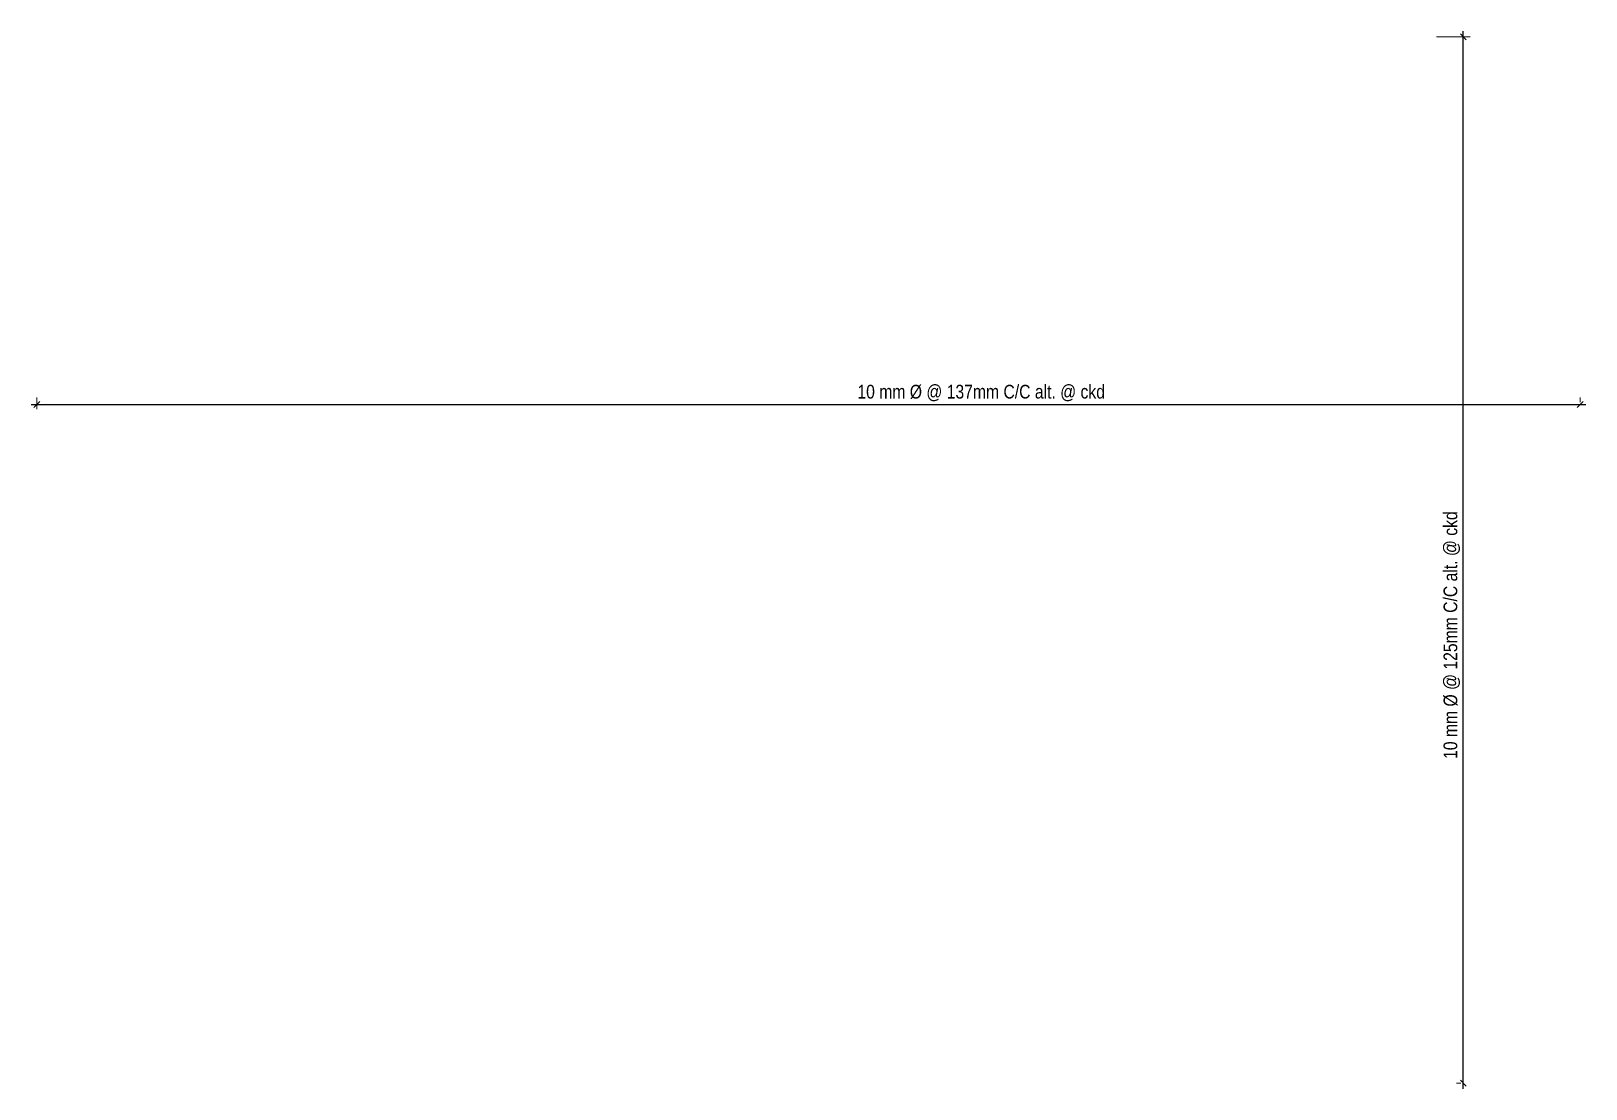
# Model space of a CAD drawing. Header units: inches. Extents: x -4010 to 92088, y -38563 to -1318.
# Drawn here: x 64585 to 65129, y -32701 to -32331 of the extents above; entities that cross this region are included whole.
import ezdxf

# ---------------------------------------------------------------- set-up
doc = ezdxf.new("R2010")
doc.units = ezdxf.units.IN
doc.header["$MEASUREMENT"] = 0
doc.header["$PDMODE"] = 99
doc.layers.add('DIM', color=7, linetype='Continuous', lineweight=15)
doc.styles.get("Standard").update_dxf_attribs({"font": 'ARIALN.TTF'})
doc.dimstyles.new('_30', dxfattribs={"dimscale": 0.4, "dimtxt": 7, "dimasz": 5, "dimexe": 6, "dimexo": 2, "dimgap": 2, "dimtad": 1, "dimdec": 0, "dimzin": 3, "dimdsep": 46, "dimlunit": 3, "dimtxsty": 'Standard', "dimblk": 'OBLIQUE', "dimcen": 0, "dimdle": 5, "dimclrt": 7, "dimazin": 0, "dimtfac": 0.0375, "dimtdec": 0, "dimtofl": 0, "dimtmove": 0, "dimatfit": 3, "dimldrblk": 'OPEN30', "dimfxl": 6, "dimtvp": 0.8, "dimtolj": 1, "dimtzin": 0, "dimlwe": -1, "dimarcsym": 0})

# ---------------------------------------------------------------- blocks, each defined once
blk = doc.blocks.new('_Oblique')
at = {"color": 0, "linetype": 'ByBlock', "lineweight": -2}
blk.add_line((-0.5, -0.5), (0.5, 0.5), dxfattribs=at)
blk = doc.blocks.new('*D860')
at = {"layer": 'Defpoints', "color": 0}
for p in [(64586.83, -32464.24), (65126.83, -32461.82), (65126.83, -32461.82)]:
    blk.add_point(p, dxfattribs=at)
at = {"layer": 'DIM', "color": 0}
for p, q in [((64586.83, -32463.44), (64586.83, -32459.42)), ((65126.83, -32461.02), (65126.83, -32459.42))]:
    blk.add_line(p, q, dxfattribs=at)
at = {"layer": 'DIM', "color": 0, "lineweight": -2}
blk.add_line((64584.83, -32461.82), (65128.83, -32461.82), dxfattribs=at)
at = {"layer": 'DIM', "color": 0, "lineweight": -2, "xscale": 2, "yscale": 2, "zscale": 2, "rotation": 180}
blk.add_blockref('_Oblique', (64586.83, -32461.82), dxfattribs=at)
at = {"layer": 'DIM', "color": 0, "lineweight": -2, "xscale": 2, "yscale": 2, "zscale": 2}
blk.add_blockref('_Oblique', (65126.83, -32461.82), dxfattribs=at)
at = {"layer": 'DIM', "color": 7, "insert": (64917.25, -32457.82), "char_height": 2.8, "attachment_point": 5}
blk.add_mtext('\\A1;{\\H1.714x;10 mm %%C @ 137mm C/C alt. @ ckd}', dxfattribs=at)
blk = doc.blocks.new('_Open30')
at = {"color": 0, "linetype": 'ByBlock', "lineweight": -2}
for p, q in [((-1, 0.27), (0, 0)), ((0, 0), (-1, -0.27)), ((0, 0), (-1, 0))]:
    blk.add_line(p, q, dxfattribs=at)
blk = doc.blocks.new('*D861')
at = {"layer": 'Defpoints', "color": 0}
for p in [(65075.8, -32333.22), (65085.9, -32333.22), (65085.9, -32699.22)]:
    blk.add_point(p, dxfattribs=at)
at = {"layer": 'DIM', "color": 0}
for p, q in [((65076.6, -32333.22), (65088.3, -32333.22)), ((65085.1, -32699.22), (65083.5, -32699.22))]:
    blk.add_line(p, q, dxfattribs=at)
at = {"layer": 'DIM', "color": 0, "lineweight": -2}
blk.add_line((65085.9, -32701.22), (65085.9, -32331.22), dxfattribs=at)
at = {"layer": 'DIM', "color": 0, "lineweight": -2, "xscale": 2, "yscale": 2, "zscale": 2}
for p, rotation in [((65085.9, -32333.22), 90), ((65085.9, -32699.22), 270)]:
    blk.add_blockref('_Oblique', p, dxfattribs=dict(at, rotation=rotation))
at = {"layer": 'DIM', "color": 7, "insert": (65081.91, -32542.49), "char_height": 2.8, "attachment_point": 5, "rotation": 90}
blk.add_mtext('\\A1;{\\H1.714x;10 mm %%C @ 125mm C/C alt. @ ckd}', dxfattribs=at)

msp = doc.modelspace()

# ---------------------------------------------------------------- dimensions: what is measured, and where the dimension line sits
at = {"layer": 'DIM'}
dim = msp.add_linear_dim(base=(65085.9, -32333.216), p1=(65085.9, -32699.216), p2=(65075.799, -32333.216), angle=90, text='{\\H1.714x;10 mm %%C @ 125mm C/C alt. @ ckd}', dimstyle='_30', dxfattribs=at)
dim.commit()
dim.dimension.update_dxf_attribs({"geometry": '*D861', "text_midpoint": (65085.9, -32542.492), "dimtype": 160})
dim = msp.add_linear_dim(base=(65126.831, -32461.818), p1=(64586.831, -32464.244), p2=(65126.831, -32461.818), text='{\\H1.714x;10 mm %%C @ 137mm C/C alt. @ ckd}', dimstyle='_30', dxfattribs=at)
dim.commit()
dim.dimension.update_dxf_attribs({"geometry": '*D860', "text_midpoint": (64917.246, -32461.818), "dimtype": 160})

doc.saveas('drawing.dxf')
